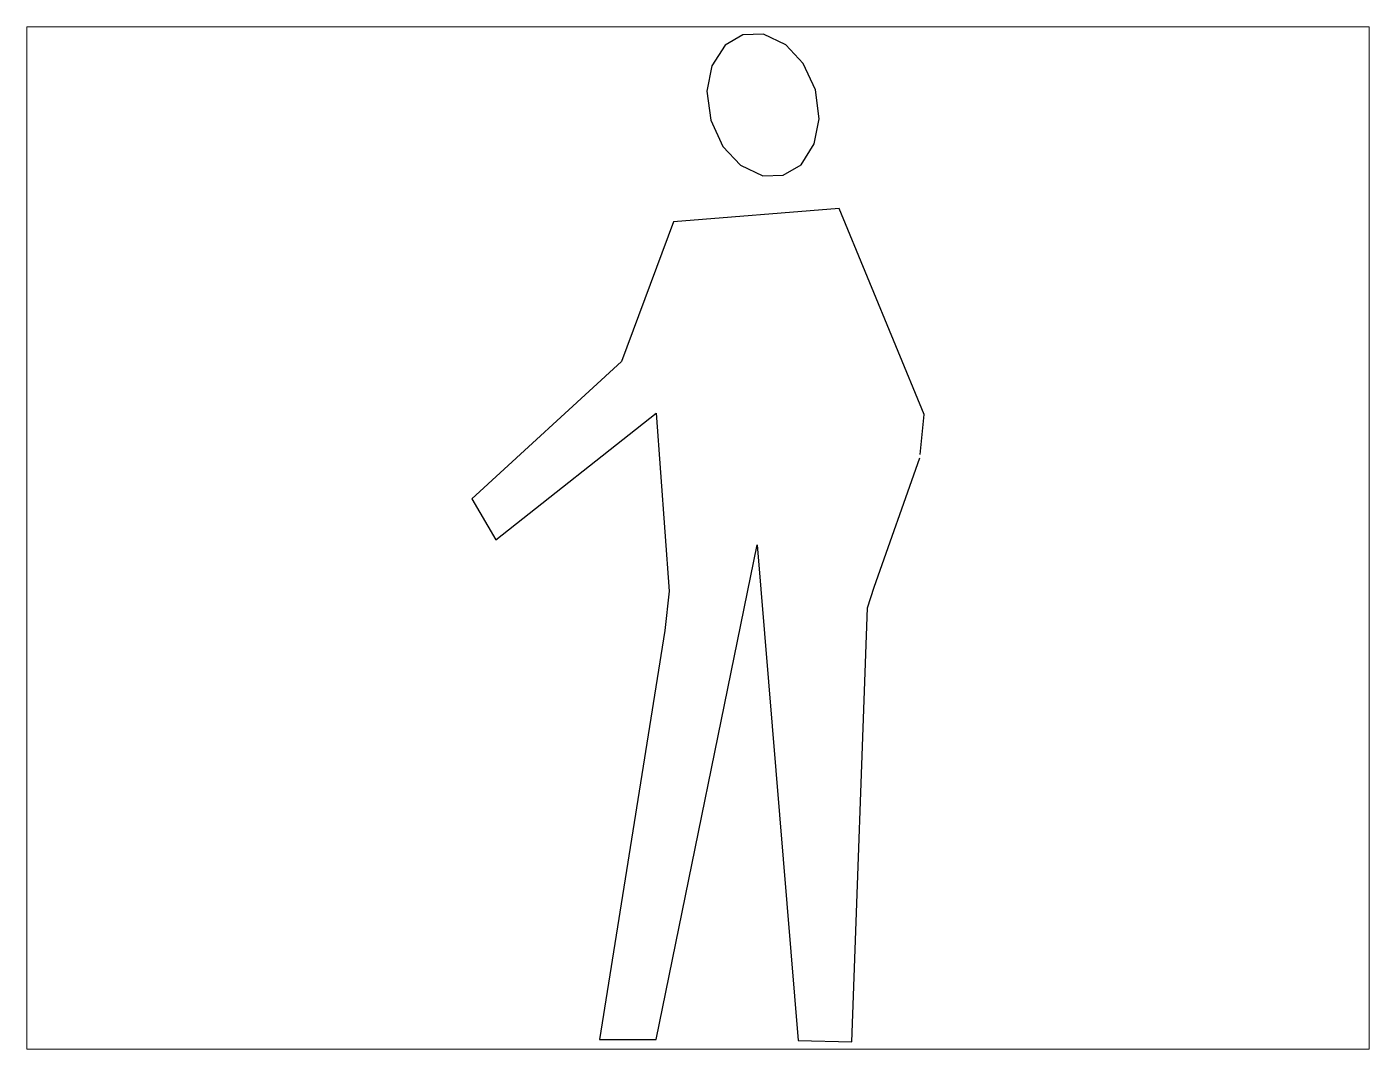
# Paper-space layout 'Layout1' of a CAD drawing. Header units: millimetres. Extents: x 1.05 to 9.45, y 0.8 to 7.2.
# The model-space entities are those that its viewports show. They can reach past a viewport. Long polylines and large blocks are cut down to what shows.
import ezdxf

# ---------------------------------------------------------------- set-up
doc = ezdxf.new("R2010")
doc.units = ezdxf.units.MM
doc.header["$MEASUREMENT"] = 0

# ---------------------------------------------------------------- blocks, each defined once
blk = doc.blocks.new('SYMBOL_Figure_4_2D')
at = {"color": 0, "linetype": 'ByBlock'}
blk.add_lwpolyline([(72.4, 1853.8), (39.9, 1834.6), (15.5, 1796.6), (6.6, 1750.4), (13.6, 1697.4), (35.9, 1648.8), (67.9, 1614.4), (108.8, 1595.2), (146.6, 1596.2), (179.1, 1615.4), (203.5, 1653.4), (212.4, 1699.6), (205.4, 1752.6), (183.1, 1801.2), (151.1, 1835.6), (110.2, 1854.8)], close=True, dxfattribs=at)
blk.add_lwpolyline([(397.9, 1083.5), (405.2, 1156.7), (248.9, 1534.9), (-55.1, 1510.4), (-150.5, 1254.2), (-424.9, 1002.3), (-380.6, 927.3), (-86.8, 1159.6), (-63, 832.7), (-70.9, 760.5), (-190.7, 9.9), (-86.8, 9.9), (98.4, 918.1), (174.1, 8.3), (272.4, 5.9), (300.9, 802.3), (313.4, 840.2), (397.3, 1077.3)], dxfattribs=at)

msp = doc.modelspace()

# ---------------------------------------------------------------- block references
msp.add_blockref('SYMBOL_Figure_4_2D', (0, 0))

psp = doc.layouts.get("Layout1")

# ---------------------------------------------------------------- viewports
at = {"layer": '0'}
psp.add_viewport(center=(5.25, 4), size=(8.4, 6.4), view_center_point=(-9.8816, 930.3634), view_height=1876.068527, dxfattribs=at)

doc.saveas('drawing.dxf')
